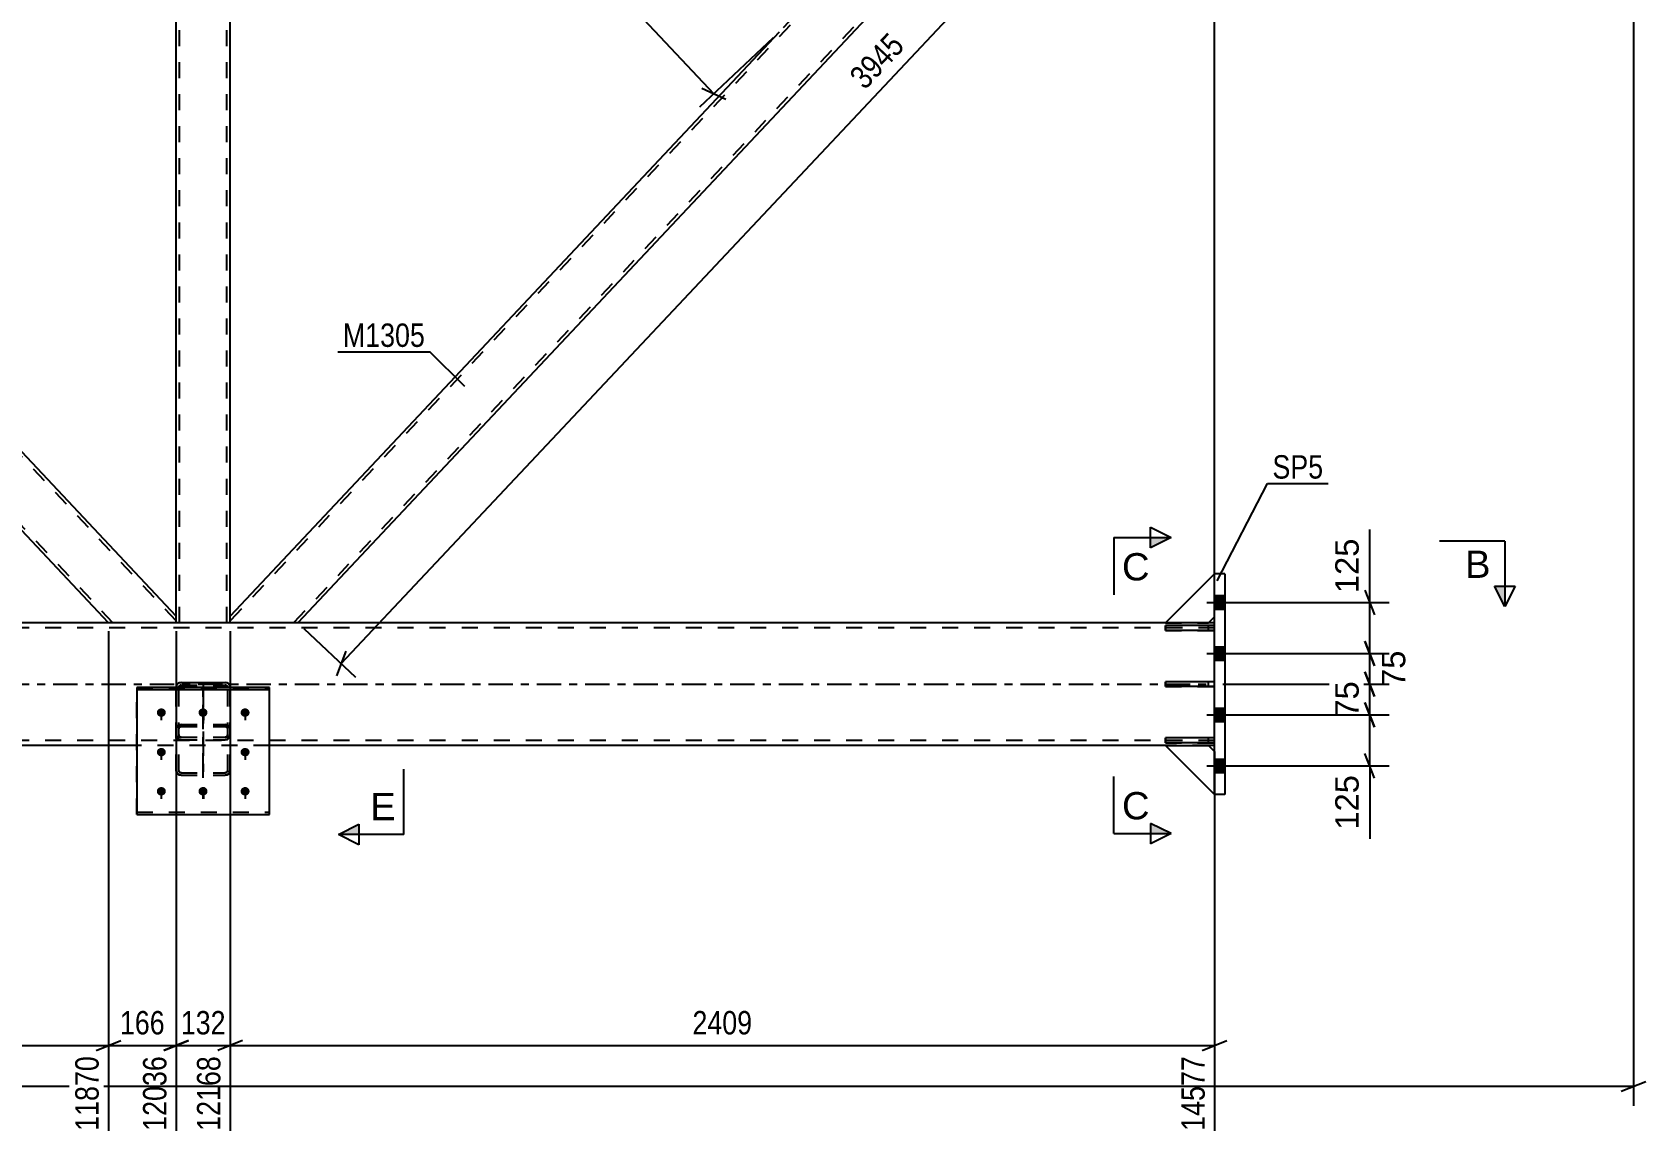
# Model space of a CAD drawing. Header units: millimetres. Extents: x -188 to 1001, y -633 to 208.
# Drawn here: x 582 to 779.4, y -214.7 to -79.7 of the extents above; entities that cross this region are included whole.
import ezdxf

# ---------------------------------------------------------------- set-up
doc = ezdxf.new("R2010")
doc.units = ezdxf.units.MM
doc.linetypes.add('DXK_LINE_DOT2', pattern=[3.9198, 1.9599, -1.9599])
doc.linetypes.add('DXK_LINE_DOT3', pattern=[5.9187, 2.979, -0.9799, 0.9799, -0.9799])
doc.styles.add('Arial', font='ARIAL.TTF', dxfattribs={"height": 0.2})
doc.styles.add('Arial Narrow', font='ARIALN.TTF', dxfattribs={"height": 0.2})

# ---------------------------------------------------------------- blocks, each defined once
blk = doc.blocks.new('Part-761552178-4475 - 4322')
at = {"color": 2, "linetype": 'Continuous'}
for p, q in [((611.03, -159.89), (594.78, -159.89)), ((594.78, -159.89), (594.78, -175.43)), ((611.03, -175.43), (611.03, -159.89)), ((594.78, -160.16), (611.03, -160.16)), ((594.78, -175.43), (611.03, -175.43))]:
    blk.add_line(p, q, dxfattribs=at)
at = {"color": 7, "linetype": 'DXK_LINE_DOT2'}
blk.add_line((594.78, -175.16), (611.03, -175.16), dxfattribs=at)
blk = doc.blocks.new('Part-761552178-4496 - 4322')
at = {"color": 2, "linetype": 'Continuous'}
for p, q in [((720.65, -166.68), (720.65, -166.08)), ((726.65, -166.08), (720.65, -166.08)), ((726.65, -166.68), (720.65, -166.68)), ((726.65, -166.68), (726.65, -166.08))]:
    blk.add_line(p, q, dxfattribs=at)
at = {"color": 7, "linetype": 'DXK_LINE_DOT2'}
for p, q in [((725.9, -166.68), (725.9, -166.08)), ((726.65, -166.08), (726.65, -166.08)), ((726.65, -166.08), (726.65, -166.08)), ((726.65, -166.68), (726.65, -166.68)), ((726.65, -166.68), (726.65, -166.68))]:
    blk.add_line(p, q, dxfattribs=at)
blk = doc.blocks.new('Part-761552178-4368 - 4322')
at = {"color": 7, "linetype": 'DXK_LINE_DOT2'}
for p, q in [((606.2, -7.5), (599.6, -7.5)), ((599.6, -8.33), (599.6, -7.5)), ((600, -152), (600, -7.5)), ((605.8, -152), (605.8, -7.5)), ((606.2, -8.33), (606.2, -7.5)), ((599.6, -152), (599.6, -151.17)), ((606.2, -152), (599.6, -152)), ((606.2, -152), (606.2, -151.17))]:
    blk.add_line(p, q, dxfattribs=at)
at = {"color": 2, "linetype": 'Continuous'}
for p, q in [((599.6, -151.17), (599.6, -8.33)), ((606.2, -151.17), (606.2, -8.33))]:
    blk.add_line(p, q, dxfattribs=at)
blk = doc.blocks.new('Part-761552178-4497 - 4322')
at = {"color": 2, "linetype": 'Continuous'}
for p, q in [((720.65, -159.8), (720.65, -159.2)), ((726.65, -159.2), (720.65, -159.2)), ((726.65, -159.8), (720.65, -159.8)), ((726.65, -159.8), (726.65, -159.2))]:
    blk.add_line(p, q, dxfattribs=at)
at = {"color": 7, "linetype": 'DXK_LINE_DOT2'}
for p, q in [((725.9, -159.8), (725.9, -159.2)), ((726.65, -159.2), (726.65, -159.2)), ((726.65, -159.2), (726.65, -159.2)), ((726.65, -159.8), (726.65, -159.8)), ((726.65, -159.8), (726.65, -159.8))]:
    blk.add_line(p, q, dxfattribs=at)
blk = doc.blocks.new('Part-761552178-4498 - 4322')
at = {"color": 2, "linetype": 'Continuous'}
for p, q in [((720.65, -152.93), (720.65, -152.33)), ((726.65, -152.33), (720.65, -152.33)), ((726.65, -152.93), (720.65, -152.93)), ((726.65, -152.93), (726.65, -152.33))]:
    blk.add_line(p, q, dxfattribs=at)
at = {"color": 7, "linetype": 'DXK_LINE_DOT2'}
for p, q in [((725.9, -152.93), (725.9, -152.33)), ((726.65, -152.33), (726.65, -152.33)), ((726.65, -152.33), (726.65, -152.33)), ((726.65, -152.93), (726.65, -152.93)), ((726.65, -152.93), (726.65, -152.93))]:
    blk.add_line(p, q, dxfattribs=at)
blk = doc.blocks.new('Part-761552178-4499 - 4322')
at = {"color": 7, "linetype": 'DXK_LINE_DOT2'}
for p, q in [((726.65, -166.08), (720.65, -166.08)), ((720.65, -166.08), (720.65, -166.68)), ((720.65, -166.68), (726.65, -166.68)), ((725.9, -166.68), (725.9, -166.08)), ((726.65, -166.68), (726.65, -166.08))]:
    blk.add_line(p, q, dxfattribs=at)
blk = doc.blocks.new('Part-761552178-4372 - 4322')
at = {"color": 7, "linetype": 'DXK_LINE_DOT2'}
for p, q in [((599.61, -159.93), (599.62, -159.89)), ((599.93, -159.81), (599.91, -159.93)), ((600, -159.7), (599.93, -159.81)), ((600.09, -159.63), (600, -159.7)), ((600.21, -159.61), (600.09, -159.63)), ((600.21, -159.61), (605.61, -159.61)), ((605.72, -159.63), (605.61, -159.61)), ((605.82, -159.7), (605.72, -159.63)), ((605.88, -159.81), (605.82, -159.7)), ((605.91, -159.93), (605.88, -159.81)), ((606.2, -159.89), (606.21, -159.93)), ((599.61, -170.06), (599.61, -159.93)), ((599.91, -170.06), (599.91, -159.93)), ((605.91, -170.06), (605.91, -159.93)), ((606.21, -170.06), (606.21, -159.93)), ((599.65, -164.77), (599.61, -164.98)), ((599.65, -165.92), (599.61, -165.67)), ((599.78, -164.58), (599.65, -164.77)), ((599.98, -164.46), (599.78, -164.58)), ((599.91, -164.98), (599.93, -164.88)), ((599.91, -165.67), (599.93, -165.8)), ((599.93, -164.88), (600, -164.78)), ((599.93, -165.8), (600, -165.9)), ((600.21, -164.42), (599.98, -164.46)), ((600, -164.78), (600.09, -164.72)), ((600.09, -164.72), (600.21, -164.7)), ((600.21, -164.42), (605.61, -164.42)), ((600.21, -164.7), (605.61, -164.7)), ((605.84, -164.46), (605.61, -164.42)), ((605.61, -164.7), (605.72, -164.72)), ((605.72, -164.72), (605.82, -164.78)), ((605.82, -164.78), (605.88, -164.88)), ((605.82, -165.9), (605.88, -165.8)), ((606.03, -164.58), (605.84, -164.46)), ((605.88, -164.88), (605.91, -164.98)), ((605.88, -165.8), (605.91, -165.67)), ((606.16, -164.77), (606.03, -164.58)), ((606.21, -164.98), (606.16, -164.77)), ((606.21, -165.67), (606.16, -165.92)), ((600.21, -166.31), (599.98, -166.26)), ((600, -165.9), (600.09, -165.97)), ((600.09, -165.97), (600.21, -165.99)), ((600.21, -165.99), (605.61, -165.99)), ((600.21, -166.31), (605.61, -166.31)), ((605.61, -165.99), (605.72, -165.97)), ((605.84, -166.26), (605.61, -166.31)), ((605.72, -165.97), (605.82, -165.9)), ((599.61, -170.06), (599.65, -170.27)), ((599.65, -170.27), (599.78, -170.46)), ((599.78, -170.46), (599.98, -170.58)), ((599.93, -170.17), (599.91, -170.06)), ((600, -170.26), (599.93, -170.17)), ((599.98, -170.58), (600.21, -170.62)), ((600.09, -170.32), (600, -170.26)), ((600.21, -170.34), (600.09, -170.32)), ((600.21, -170.34), (605.61, -170.34)), ((600.21, -170.62), (605.61, -170.62)), ((605.72, -170.32), (605.61, -170.34)), ((605.61, -170.62), (605.84, -170.58)), ((605.82, -170.26), (605.72, -170.32)), ((605.88, -170.17), (605.82, -170.26)), ((605.84, -170.58), (606.03, -170.46)), ((605.91, -170.06), (605.88, -170.17)), ((606.03, -170.46), (606.16, -170.27)), ((606.16, -170.27), (606.21, -170.06))]:
    blk.add_line(p, q, dxfattribs=at)
at = {"color": 2, "linetype": 'Continuous'}
for p, q in [((599.62, -159.89), (599.65, -159.68)), ((599.98, -159.34), (600.21, -159.29)), ((600.21, -159.29), (605.61, -159.29)), ((605.61, -159.29), (605.84, -159.34)), ((606.16, -159.68), (606.2, -159.89))]:
    blk.add_line(p, q, dxfattribs=at)
at = {"color": 7, "linetype": 'DXK_LINE_DOT3'}
blk.add_line((602.91, -159.38), (602.91, -170.94), dxfattribs=at)
at = {"color": 2, "linetype": 'Continuous'}
for centre, start, end in [((600.23, -159.9), 114.32, 159.2417), ((605.58, -159.9), 20.7583, 65.68)]:
    blk.add_arc(centre, 0.621, start, end, dxfattribs=at)
at = {"color": 7, "linetype": 'DXK_LINE_DOT2'}
for centre, start, end in [((600.23, -165.7), 200.7583, 245.68), ((605.58, -165.7), 294.32, 339.2417)]:
    blk.add_arc(centre, 0.621, start, end, dxfattribs=at)
blk = doc.blocks.new('Part-761552178-4798 - 4322')
at = {"color": 7, "linetype": 'DXK_LINE_DOT2'}
for p, q in [((591.87, -7.5), (456.2, -151.76)), ((599.6, -7.74), (463.94, -152)), ((599.6, -7.5), (591.32, -7.5)), ((599.6, -8.11), (599.6, -7.5)), ((527.9, -74.93), (523.37, -79.75)), ((532.43, -79.75), (527.9, -84.57)), ((464.48, -152), (456.2, -152))]:
    blk.add_line(p, q, dxfattribs=at)
at = {"color": 2, "linetype": 'Continuous'}
for p, q in [((591.32, -7.5), (527.9, -74.93)), ((599.6, -8.33), (532.43, -79.75)), ((599.6, -8.33), (599.6, -8.11)), ((523.37, -79.75), (456.2, -151.17)), ((527.9, -84.57), (464.48, -152)), ((456.2, -152), (456.2, -151.17))]:
    blk.add_line(p, q, dxfattribs=at)
blk = doc.blocks.new('Part-761552178-4438 - 4322')
at = {"color": 2, "linetype": 'Continuous'}
for p, q in [((532.43, -79.75), (527.9, -84.57)), ((599.6, -151.17), (532.43, -79.75)), ((591.32, -152), (527.9, -84.57)), ((599.6, -152), (599.6, -151.17))]:
    blk.add_line(p, q, dxfattribs=at)
at = {"color": 7, "linetype": 'DXK_LINE_DOT2'}
for p, q in [((599.6, -151.76), (532.16, -80.04)), ((528.18, -84.27), (528.2, -84.25)), ((591.87, -152), (528.18, -84.27)), ((599.6, -152), (591.32, -152))]:
    blk.add_line(p, q, dxfattribs=at)
blk = doc.blocks.new('Part-761552178-4447 - 4322')
at = {"color": 7, "linetype": 'DXK_LINE_DOT2'}
for p, q in [((599.65, -159.68), (599.61, -159.93)), ((599.91, -159.93), (599.93, -159.81)), ((599.93, -159.81), (600, -159.7)), ((600.21, -159.29), (599.98, -159.34)), ((600, -159.7), (600.09, -159.63)), ((600.09, -159.63), (600.21, -159.61)), ((600.21, -159.29), (605.61, -159.29)), ((600.21, -159.61), (605.61, -159.61)), ((605.84, -159.34), (605.61, -159.29)), ((605.61, -159.61), (605.72, -159.63)), ((605.72, -159.63), (605.82, -159.7)), ((605.82, -159.7), (605.88, -159.81)), ((605.88, -159.81), (605.91, -159.93)), ((606.21, -159.93), (606.16, -159.68)), ((599.61, -170.06), (599.61, -159.93)), ((599.91, -170.06), (599.91, -159.93)), ((605.91, -170.06), (605.91, -159.93)), ((606.21, -170.06), (606.21, -159.93)), ((599.61, -164.98), (599.65, -164.77)), ((599.61, -165.67), (599.65, -165.92)), ((599.65, -164.77), (599.78, -164.58)), ((599.78, -164.58), (599.98, -164.46)), ((599.93, -164.88), (599.91, -164.98)), ((599.93, -165.8), (599.91, -165.67)), ((600, -164.78), (599.93, -164.88)), ((600, -165.9), (599.93, -165.8)), ((599.98, -164.46), (600.21, -164.42)), ((600.09, -164.72), (600, -164.78)), ((600.21, -164.7), (600.09, -164.72)), ((600.21, -164.42), (605.61, -164.42)), ((600.21, -164.7), (605.61, -164.7)), ((605.61, -164.42), (605.84, -164.46)), ((605.72, -164.72), (605.61, -164.7)), ((605.82, -164.78), (605.72, -164.72)), ((605.88, -164.88), (605.82, -164.78)), ((605.88, -165.8), (605.82, -165.9)), ((605.84, -164.46), (606.03, -164.58)), ((605.91, -164.98), (605.88, -164.88)), ((605.91, -165.67), (605.88, -165.8)), ((606.03, -164.58), (606.16, -164.77)), ((606.16, -164.77), (606.21, -164.98)), ((606.16, -165.92), (606.21, -165.67)), ((599.98, -166.26), (600.09, -166.29)), ((600.09, -165.97), (600, -165.9)), ((600.21, -165.99), (600.09, -165.97)), ((600.09, -166.29), (600.21, -166.31)), ((600.21, -165.99), (605.61, -165.99)), ((600.21, -166.31), (605.61, -166.31)), ((605.72, -165.97), (605.61, -165.99)), ((605.61, -166.31), (605.82, -166.27)), ((605.82, -165.9), (605.72, -165.97)), ((605.82, -166.27), (605.84, -166.26)), ((599.65, -170.27), (599.61, -170.06)), ((599.78, -170.46), (599.65, -170.27)), ((599.98, -170.58), (599.78, -170.46)), ((599.91, -170.06), (599.93, -170.17)), ((599.93, -170.17), (600, -170.26)), ((600.21, -170.62), (599.98, -170.58)), ((600, -170.26), (600.09, -170.32)), ((600.09, -170.32), (600.21, -170.34)), ((600.21, -170.34), (605.61, -170.34)), ((600.21, -170.62), (605.61, -170.62)), ((605.61, -170.34), (605.72, -170.32)), ((605.84, -170.58), (605.61, -170.62)), ((605.72, -170.32), (605.82, -170.26)), ((605.82, -170.26), (605.88, -170.17)), ((606.03, -170.46), (605.84, -170.58)), ((605.88, -170.17), (605.91, -170.06)), ((606.16, -170.27), (606.03, -170.46)), ((606.21, -170.06), (606.16, -170.27))]:
    blk.add_line(p, q, dxfattribs=at)
at = {"color": 7, "linetype": 'DXK_LINE_DOT3'}
blk.add_line((602.91, -170.94), (602.91, -159.38), dxfattribs=at)
at = {"color": 7, "linetype": 'DXK_LINE_DOT2'}
for centre, start, end in [((600.23, -159.9), 114.32, 159.2417), ((605.58, -159.9), 20.7583, 65.68), ((600.23, -165.7), 200.7583, 245.68), ((605.58, -165.7), 294.32, 339.2417)]:
    blk.add_arc(centre, 0.621, start, end, dxfattribs=at)
blk = doc.blocks.new('Part-761552178-4459 - 4322')
at = {"color": 2, "linetype": 'Continuous'}
for p, q in [((726.65, -173), (726.65, -146)), ((727.9, -146), (726.65, -146)), ((727.9, -146), (727.9, -173)), ((727.9, -173), (726.65, -173))]:
    blk.add_line(p, q, dxfattribs=at)
blk = doc.blocks.new('Part-761552178-4488 - 4322')
at = {"color": 7, "linetype": 'DXK_LINE_DOT2'}
for p, q in [((594.78, -175.43), (594.78, -159.89)), ((594.78, -159.89), (611.03, -159.89)), ((611.03, -175.43), (611.03, -159.89)), ((594.78, -160.16), (611.03, -160.16)), ((594.78, -175.16), (611.03, -175.16)), ((594.78, -175.43), (611.03, -175.43))]:
    blk.add_line(p, q, dxfattribs=at)
blk = doc.blocks.new('Part-761552178-4500 - 4322')
at = {"color": 7, "linetype": 'DXK_LINE_DOT2'}
for p, q in [((726.65, -159.2), (720.65, -159.2)), ((720.65, -159.2), (720.65, -159.8)), ((720.65, -159.8), (726.65, -159.8)), ((725.9, -159.8), (725.9, -159.2)), ((726.65, -159.8), (726.65, -159.2))]:
    blk.add_line(p, q, dxfattribs=at)
blk = doc.blocks.new('Part-761552178-4501 - 4322')
at = {"color": 7, "linetype": 'DXK_LINE_DOT2'}
for p, q in [((726.65, -152.33), (720.65, -152.33)), ((720.65, -152.33), (720.65, -152.93)), ((720.65, -152.93), (726.65, -152.93)), ((725.9, -152.93), (725.9, -152.33)), ((726.65, -152.93), (726.65, -152.33))]:
    blk.add_line(p, q, dxfattribs=at)
blk = doc.blocks.new('Part-761552178-4504 - 4322')
at = {"color": 7, "linetype": 'DXK_LINE_DOT2'}
for p, q in [((720.65, -167), (725.9, -167)), ((726.65, -173), (720.65, -167)), ((725.9, -167), (726.65, -167.75)), ((726.65, -167.75), (726.65, -173))]:
    blk.add_line(p, q, dxfattribs=at)
blk = doc.blocks.new('Part-761552178-4507 - 4322')
at = {"color": 2, "linetype": 'Continuous'}
for p, q in [((720.65, -167), (725.9, -167)), ((726.65, -173), (720.65, -167)), ((725.9, -167), (726.65, -167.75))]:
    blk.add_line(p, q, dxfattribs=at)
at = {"color": 7, "linetype": 'DXK_LINE_DOT2'}
for p, q in [((726.65, -167.75), (726.65, -167.75)), ((726.65, -167.75), (726.65, -173)), ((726.65, -173), (726.65, -173))]:
    blk.add_line(p, q, dxfattribs=at)
blk = doc.blocks.new('Part-761552178-4510 - 4322')
at = {"color": 7, "linetype": 'DXK_LINE_DOT2'}
for p, q in [((726.65, -146), (720.65, -152)), ((726.65, -151.25), (726.65, -146)), ((720.65, -152), (725.9, -152)), ((725.9, -152), (726.65, -151.25))]:
    blk.add_line(p, q, dxfattribs=at)
blk = doc.blocks.new('Part-761552178-4513 - 4322')
at = {"color": 2, "linetype": 'Continuous'}
for p, q in [((726.65, -146), (720.65, -152)), ((725.9, -152), (720.65, -152)), ((726.65, -151.25), (725.9, -152))]:
    blk.add_line(p, q, dxfattribs=at)
at = {"color": 7, "linetype": 'DXK_LINE_DOT2'}
for p, q in [((726.65, -151.25), (726.65, -146)), ((726.65, -146), (726.65, -146)), ((726.65, -146), (726.65, -146)), ((726.65, -151.25), (726.65, -151.25)), ((726.65, -151.25), (726.65, -151.25))]:
    blk.add_line(p, q, dxfattribs=at)
blk = doc.blocks.new('Bolt-761552178-4669 - 4322')
at = {"linetype": 'Continuous'}
for points in [[(597.78, -162.46), (597.9, -162.47), (598.01, -162.51), (598.11, -162.56), (598.19, -162.63), (598.26, -162.72), (598.31, -162.82), (598.33, -162.92), (598.33, -163.03), (598.31, -163.14), (598.26, -163.24), (598.19, -163.32), (598.11, -163.4), (598.01, -163.45), (597.9, -163.48), (597.78, -163.49), (597.67, -163.48), (597.56, -163.45), (597.46, -163.4), (597.37, -163.32), (597.31, -163.24), (597.26, -163.14), (597.24, -163.03), (597.24, -162.92), (597.26, -162.82), (597.31, -162.72), (597.37, -162.63), (597.46, -162.56), (597.56, -162.51), (597.67, -162.47)], [(602.88, -162.46), (603, -162.47), (603.11, -162.51), (603.21, -162.56), (603.29, -162.63), (603.36, -162.72), (603.41, -162.82), (603.43, -162.92), (603.43, -163.03), (603.41, -163.14), (603.36, -163.24), (603.29, -163.32), (603.21, -163.4), (603.11, -163.45), (603, -163.48), (602.88, -163.49), (602.77, -163.48), (602.66, -163.45), (602.56, -163.4), (602.47, -163.32), (602.41, -163.24), (602.36, -163.14), (602.34, -163.03), (602.34, -162.92), (602.36, -162.82), (602.41, -162.72), (602.47, -162.63), (602.56, -162.56), (602.66, -162.51), (602.77, -162.47)], [(608.03, -162.46), (608.15, -162.47), (608.26, -162.51), (608.36, -162.56), (608.44, -162.63), (608.51, -162.72), (608.56, -162.82), (608.58, -162.92), (608.58, -163.03), (608.56, -163.14), (608.51, -163.24), (608.44, -163.32), (608.36, -163.4), (608.26, -163.45), (608.15, -163.48), (608.03, -163.49), (607.92, -163.48), (607.81, -163.45), (607.71, -163.4), (607.62, -163.32), (607.56, -163.24), (607.51, -163.14), (607.49, -163.03), (607.49, -162.92), (607.51, -162.82), (607.56, -162.72), (607.62, -162.63), (607.71, -162.56), (607.81, -162.51), (607.92, -162.47)], [(597.78, -167.3), (597.9, -167.31), (598.01, -167.35), (598.11, -167.4), (598.19, -167.47), (598.26, -167.56), (598.31, -167.66), (598.33, -167.76), (598.33, -167.87), (598.31, -167.98), (598.26, -168.08), (598.19, -168.16), (598.11, -168.24), (598.01, -168.29), (597.9, -168.32), (597.78, -168.33), (597.67, -168.32), (597.56, -168.29), (597.46, -168.24), (597.37, -168.16), (597.31, -168.08), (597.26, -167.98), (597.24, -167.87), (597.24, -167.76), (597.26, -167.66), (597.31, -167.56), (597.37, -167.47), (597.46, -167.4), (597.56, -167.35), (597.67, -167.31)], [(608.03, -167.3), (608.15, -167.31), (608.26, -167.35), (608.36, -167.4), (608.44, -167.47), (608.51, -167.56), (608.56, -167.66), (608.58, -167.76), (608.58, -167.87), (608.56, -167.98), (608.51, -168.08), (608.44, -168.16), (608.36, -168.24), (608.26, -168.29), (608.15, -168.32), (608.03, -168.33), (607.92, -168.32), (607.81, -168.29), (607.71, -168.24), (607.62, -168.16), (607.56, -168.08), (607.51, -167.98), (607.49, -167.87), (607.49, -167.76), (607.51, -167.66), (607.56, -167.56), (607.62, -167.47), (607.71, -167.4), (607.81, -167.35), (607.92, -167.31)], [(597.78, -172.09), (597.9, -172.1), (598.01, -172.14), (598.11, -172.19), (598.19, -172.26), (598.26, -172.35), (598.31, -172.45), (598.33, -172.56), (598.33, -172.66), (598.31, -172.77), (598.26, -172.87), (598.19, -172.96), (598.11, -173.03), (598.01, -173.08), (597.9, -173.12), (597.78, -173.13), (597.67, -173.12), (597.56, -173.08), (597.46, -173.03), (597.37, -172.96), (597.31, -172.87), (597.26, -172.77), (597.24, -172.66), (597.24, -172.56), (597.26, -172.45), (597.31, -172.35), (597.37, -172.26), (597.46, -172.19), (597.56, -172.14), (597.67, -172.1)], [(602.88, -172.09), (603, -172.1), (603.11, -172.14), (603.21, -172.19), (603.29, -172.26), (603.36, -172.35), (603.41, -172.45), (603.43, -172.56), (603.43, -172.66), (603.41, -172.77), (603.36, -172.87), (603.29, -172.96), (603.21, -173.03), (603.11, -173.08), (603, -173.12), (602.88, -173.13), (602.77, -173.12), (602.66, -173.08), (602.56, -173.03), (602.47, -172.96), (602.41, -172.87), (602.36, -172.77), (602.34, -172.66), (602.34, -172.56), (602.36, -172.45), (602.41, -172.35), (602.47, -172.26), (602.56, -172.19), (602.66, -172.14), (602.77, -172.1)], [(608.03, -172.09), (608.15, -172.1), (608.26, -172.14), (608.36, -172.19), (608.44, -172.26), (608.51, -172.35), (608.56, -172.45), (608.58, -172.56), (608.58, -172.66), (608.56, -172.77), (608.51, -172.87), (608.44, -172.96), (608.36, -173.03), (608.26, -173.08), (608.15, -173.12), (608.03, -173.13), (607.92, -173.12), (607.81, -173.08), (607.71, -173.03), (607.62, -172.96), (607.56, -172.87), (607.51, -172.77), (607.49, -172.66), (607.49, -172.56), (607.51, -172.45), (607.56, -172.35), (607.62, -172.26), (607.71, -172.19), (607.81, -172.14), (607.92, -172.1)]]:
    blk.add_hatch(color=1, dxfattribs=at).paths.add_polyline_path(points)
at = {"color": 1, "linetype": 'Continuous'}
for p, q in [((597.78, -162.48), (597.78, -163.9)), ((602.88, -162.48), (602.88, -163.9)), ((608.03, -162.48), (608.03, -163.9)), ((597.78, -167.32), (597.78, -168.74)), ((608.03, -167.32), (608.03, -168.74)), ((597.78, -172.11), (597.78, -173.53)), ((602.88, -172.11), (602.88, -173.53)), ((608.03, -172.11), (608.03, -173.53))]:
    blk.add_line(p, q, dxfattribs=at)
blk = doc.blocks.new('Part-761552178-4527 - 4322')
at = {"color": 7, "linetype": 'DXK_LINE_DOT2'}
for p, q in [((726.65, -152), (68.4, -152)), ((725.9, -152), (720.65, -152)), ((726.65, -167), (726.65, -152)), ((726.65, -152.6), (34.1, -152.6)), ((726.65, -166.4), (34.1, -166.4)), ((611.03, -167), (594.78, -167)), ((725.9, -167), (720.65, -167))]:
    blk.add_line(p, q, dxfattribs=at)
at = {"color": 2, "linetype": 'Continuous'}
for p, q in [((720.65, -152), (181.15, -152)), ((726.65, -152), (725.9, -152)), ((594.78, -167), (311.03, -167)), ((720.65, -167), (611.03, -167)), ((726.65, -167), (725.9, -167))]:
    blk.add_line(p, q, dxfattribs=at)
at = {"color": 7, "linetype": 'DXK_LINE_DOT3'}
blk.add_line((34.1, -159.5), (726.65, -159.5), dxfattribs=at)
blk = doc.blocks.new('Bolt-761552178-4673 - 4322')
at = {"linetype": 'Continuous'}
for points in [[(726.65, -148.67), (726.65, -150.32), (727.9, -150.32), (727.9, -148.67)], [(726.65, -148.67), (726.65, -150.32), (727.9, -150.32), (727.9, -148.67)], [(726.65, -148.67), (726.65, -150.32), (727.9, -150.32), (727.9, -148.67)], [(726.65, -154.92), (726.65, -156.57), (727.9, -156.57), (727.9, -154.92)], [(726.65, -154.92), (726.65, -156.57), (727.9, -156.57), (727.9, -154.92)], [(726.65, -162.42), (726.65, -164.07), (727.9, -164.07), (727.9, -162.42)], [(726.65, -162.42), (726.65, -164.07), (727.9, -164.07), (727.9, -162.42)], [(726.65, -168.67), (726.65, -170.32), (727.9, -170.32), (727.9, -168.67)], [(726.65, -168.67), (726.65, -170.32), (727.9, -170.32), (727.9, -168.67)], [(726.65, -168.67), (726.65, -170.32), (727.9, -170.32), (727.9, -168.67)]]:
    blk.add_hatch(color=1, dxfattribs=at).paths.add_polyline_path(points)
at = {"color": 1, "linetype": 'Continuous'}
for p, q in [((725.7, -149.5), (731.65, -149.5)), ((725.7, -149.5), (731.65, -149.5)), ((725.7, -149.5), (731.65, -149.5)), ((726.65, -148.67), (727.9, -148.67)), ((726.65, -148.67), (727.9, -148.67)), ((726.65, -148.67), (727.9, -148.67)), ((726.65, -150.32), (727.9, -150.32)), ((726.65, -150.32), (727.9, -150.32)), ((726.65, -150.32), (727.9, -150.32)), ((725.7, -155.75), (731.65, -155.75)), ((725.7, -155.75), (731.65, -155.75)), ((726.65, -154.92), (727.9, -154.92)), ((726.65, -154.92), (727.9, -154.92)), ((726.65, -156.57), (727.9, -156.57)), ((726.65, -156.57), (727.9, -156.57)), ((725.7, -163.25), (731.65, -163.25)), ((725.7, -163.25), (731.65, -163.25)), ((726.65, -162.42), (727.9, -162.42)), ((726.65, -162.42), (727.9, -162.42)), ((726.65, -164.07), (727.9, -164.07)), ((726.65, -164.07), (727.9, -164.07)), ((725.7, -169.5), (731.65, -169.5)), ((725.7, -169.5), (731.65, -169.5)), ((725.7, -169.5), (731.65, -169.5)), ((726.65, -168.67), (727.9, -168.67)), ((726.65, -168.67), (727.9, -168.67)), ((726.65, -168.67), (727.9, -168.67)), ((726.65, -170.32), (727.9, -170.32)), ((726.65, -170.32), (727.9, -170.32)), ((726.65, -170.32), (727.9, -170.32))]:
    blk.add_line(p, q, dxfattribs=at)
blk = doc.blocks.new('Bolt-761552178-4664 - 4322')
at = {"color": 1, "linetype": 'DXK_LINE_DOT2'}
for p, q in [((597.78, -162.48), (597.78, -163.9)), ((602.93, -162.48), (602.93, -163.9)), ((608.03, -162.48), (608.03, -163.9)), ((597.78, -167.32), (597.78, -168.74)), ((608.03, -167.32), (608.03, -168.74)), ((597.78, -172.11), (597.78, -173.53)), ((602.93, -172.11), (602.93, -173.53)), ((608.03, -172.11), (608.03, -173.53))]:
    blk.add_line(p, q, dxfattribs=at)
blk = doc.blocks.new('Part-761552178-4788 - 4322')
at = {"color": 7, "linetype": 'DXK_LINE_DOT2'}
for p, q in [((741.87, -7.5), (606.2, -151.76)), ((749.6, -7.74), (613.94, -152)), ((749.6, -7.5), (741.32, -7.5)), ((677.9, -74.93), (673.37, -79.75)), ((614.48, -152), (606.2, -152))]:
    blk.add_line(p, q, dxfattribs=at)
at = {"color": 2, "linetype": 'Continuous'}
for p, q in [((741.32, -7.5), (677.9, -74.93)), ((749.6, -8.33), (749.6, -7.5)), ((749.6, -8.33), (614.48, -152)), ((673.37, -79.75), (606.2, -151.17)), ((606.2, -152), (606.2, -151.17))]:
    blk.add_line(p, q, dxfattribs=at)
blk = doc.blocks.new('StraightDimension-761552178-4981 - 4322')
at = {"color": 7, "linetype": 'Continuous'}
for p, q in [((728.77, -155.75), (748.48, -155.75)), ((745.03, -154.25), (746.23, -157.25)), ((745.63, -159.5), (745.63, -155.75)), ((727.65, -159.5), (748.48, -159.5)), ((746.23, -161), (745.03, -158))]:
    blk.add_line(p, q, dxfattribs=at)
at = {"color": 0}
blk.add_wipeout([(750.58, -154.8), (746.38, -154.8), (746.38, -160.45), (750.58, -160.45)], dxfattribs=at)
at = {"color": 3, "style": 'Arial'}
blk.add_text('75', height=2.865, rotation=90.0002, dxfattribs=at).set_placement((749.98, -159.85))
blk = doc.blocks.new('StraightDimension-761552178-10318 - 4322')
at = {"color": 7, "linetype": 'Continuous'}
for p, q in [((599.61, -153), (599.61, -214.14)), ((606.21, -153), (606.21, -214.14)), ((598.11, -204.3), (601.11, -203.1)), ((607.71, -203.1), (604.71, -204.3)), ((599.61, -203.7), (606.21, -203.7))]:
    blk.add_line(p, q, dxfattribs=at)
at = {"color": 0}
blk.add_wipeout([(606.25, -202.95), (606.25, -198.75), (599.57, -198.75), (599.57, -202.95)], dxfattribs=at)
at = {"color": 0, "linetype": 'Continuous'}
blk.add_wipeout([(605.61, -204.4), (601.41, -204.4), (601.41, -214.74), (605.61, -214.74)], dxfattribs=at)
at = {"color": 3, "style": 'Arial Narrow'}
blk.add_text('132', height=2.863, dxfattribs=at).set_placement((600.17, -202.35))
at = {"color": 3, "linetype": 'Continuous', "style": 'Arial Narrow'}
blk.add_text('12168', height=2.863, rotation=90.0002, dxfattribs=at).set_placement((605.01, -214.14))
blk = doc.blocks.new('StraightDimension-761552178-10317 - 4322')
at = {"color": 7, "linetype": 'Continuous'}
for p, q in [((606.21, -153), (606.21, -214.14)), ((726.65, -168), (726.65, -214.14)), ((607.71, -203.1), (604.71, -204.3)), ((725.15, -204.3), (728.15, -203.1)), ((606.21, -203.7), (726.65, -203.7))]:
    blk.add_line(p, q, dxfattribs=at)
at = {"color": 0}
blk.add_wipeout([(670.69, -202.95), (670.69, -198.75), (662.17, -198.75), (662.17, -202.95)], dxfattribs=at)
at = {"color": 0, "linetype": 'Continuous'}
blk.add_wipeout([(726.05, -204.4), (721.85, -204.4), (721.85, -214.74), (726.05, -214.74)], dxfattribs=at)
at = {"color": 3, "style": 'Arial Narrow'}
blk.add_text('2409', height=2.863, dxfattribs=at).set_placement((662.77, -202.35))
at = {"color": 3, "linetype": 'Continuous', "style": 'Arial Narrow'}
blk.add_text('14577', height=2.863, rotation=90.0002, dxfattribs=at).set_placement((725.45, -214.14))
blk = doc.blocks.new('StraightDimension-761552178-10319 - 4322')
at = {"color": 7, "linetype": 'Continuous'}
for p, q in [((591.32, -153), (591.32, -214.14)), ((599.61, -153), (599.61, -214.14)), ((589.82, -204.3), (592.82, -203.1)), ((601.11, -203.1), (598.11, -204.3)), ((591.32, -203.7), (599.61, -203.7))]:
    blk.add_line(p, q, dxfattribs=at)
at = {"color": 0}
blk.add_wipeout([(598.8, -202.95), (598.8, -198.75), (592.12, -198.75), (592.12, -202.95)], dxfattribs=at)
at = {"color": 0, "linetype": 'Continuous'}
blk.add_wipeout([(599.01, -204.4), (594.81, -204.4), (594.81, -214.74), (599.01, -214.74)], dxfattribs=at)
at = {"color": 3, "style": 'Arial Narrow'}
blk.add_text('166', height=2.863, dxfattribs=at).set_placement((592.72, -202.35))
at = {"color": 3, "linetype": 'Continuous', "style": 'Arial Narrow'}
blk.add_text('12036', height=2.863, rotation=90.0002, dxfattribs=at).set_placement((598.41, -214.14))
blk = doc.blocks.new('StraightDimension-761552178-4970 - 4322')
at = {"color": 7, "linetype": 'Continuous'}
for p, q in [((777.9, -8.5), (777.9, -211.1)), ((-1.25, -208.7), (777.9, -208.7)), ((776.4, -209.3), (779.4, -208.1))]:
    blk.add_line(p, q, dxfattribs=at)
blk = doc.blocks.new('StraightDimension-761552178-4992 - 4322')
at = {"color": 7, "linetype": 'Continuous'}
for p, q in [((745.03, -148), (746.23, -151)), ((729.79, -149.5), (748.03, -149.5)), ((745.63, -155.75), (745.63, -149.5)), ((728.77, -155.75), (748.03, -155.75)), ((746.23, -157.25), (745.03, -154.25))]:
    blk.add_line(p, q, dxfattribs=at)
at = {"color": 0}
blk.add_wipeout([(744.88, -141.1), (740.68, -141.1), (740.68, -148.97), (744.88, -148.97)], dxfattribs=at)
at = {"color": 7, "linetype": 'Continuous'}
blk.add_line((745.63, -149.5), (745.63, -140.58), dxfattribs=at)
blk.add_line((745.63, -149.5), (745.63, -140.58), dxfattribs=at)
at = {"color": 3, "style": 'Arial'}
blk.add_text('125', height=2.865, rotation=90.0002, dxfattribs=at).set_placement((744.28, -148.37))
blk = doc.blocks.new('StraightDimension-761552178-5005 - 4322')
at = {"color": 7, "linetype": 'Continuous'}
for p, q in [((727.65, -159.5), (748.03, -159.5)), ((745.03, -158), (746.23, -161)), ((745.63, -163.25), (745.63, -159.5)), ((746.23, -164.75), (745.03, -161.75)), ((729.06, -163.25), (748.03, -163.25))]:
    blk.add_line(p, q, dxfattribs=at)
at = {"color": 0}
blk.add_wipeout([(744.88, -158.55), (740.68, -158.55), (740.68, -164.2), (744.88, -164.2)], dxfattribs=at)
at = {"color": 3, "style": 'Arial'}
blk.add_text('75', height=2.865, rotation=90.0002, dxfattribs=at).set_placement((744.28, -163.6))
blk = doc.blocks.new('StraightDimension-761552178-5016 - 4322')
at = {"color": 7, "linetype": 'Continuous'}
for p, q in [((745.03, -161.75), (746.23, -164.75)), ((729.06, -163.25), (748.03, -163.25)), ((745.63, -169.5), (745.63, -163.25)), ((729.84, -169.5), (748.03, -169.5)), ((746.23, -171), (745.03, -168))]:
    blk.add_line(p, q, dxfattribs=at)
at = {"color": 0}
blk.add_wipeout([(744.88, -170.02), (740.68, -170.02), (740.68, -177.9), (744.88, -177.9)], dxfattribs=at)
at = {"color": 7, "linetype": 'Continuous'}
blk.add_line((745.63, -169.5), (745.63, -178.42), dxfattribs=at)
blk.add_line((745.63, -169.5), (745.63, -178.42), dxfattribs=at)
at = {"color": 3, "style": 'Arial'}
blk.add_text('125', height=2.865, rotation=90.0002, dxfattribs=at).set_placement((744.28, -177.3))
blk = doc.blocks.new('StraightDimension-761552178-5085 - 4322')
at = {"color": 7, "linetype": 'Continuous'}
for p, q in [((776.65, -8.5), (776.65, -77.47)), ((726.65, -151), (726.65, -72.22)), ((728.15, -74.47), (725.15, -75.67)), ((775.15, -75.67), (778.15, -74.47)), ((726.65, -75.07), (776.65, -75.07))]:
    blk.add_line(p, q, dxfattribs=at)
at = {"color": 0}
blk.add_wipeout([(755.91, -74.32), (755.91, -70.12), (747.39, -70.12), (747.39, -74.32)], dxfattribs=at)
at = {"color": 3, "style": 'Arial Narrow'}
blk.add_text('1000', height=2.863, dxfattribs=at).set_placement((747.99, -73.72))
blk = doc.blocks.new('StraightDimension-761552178-5742 - 4322')
at = {"color": 7, "linetype": 'Continuous'}
for p, q in [((605.47, -9.01), (596.45, -17.49)), ((599.67, -16.53), (596.74, -15.17)), ((598.2, -15.85), (665.37, -87.27)), ((672.64, -80.44), (663.62, -88.92)), ((663.91, -86.59), (666.84, -87.95))]:
    blk.add_line(p, q, dxfattribs=at)
at = {"color": 0}
blk.add_wipeout([(635.25, -54.15), (638.31, -51.27), (632.48, -45.07), (629.42, -47.95)], dxfattribs=at)
at = {"color": 3, "style": 'Arial Narrow'}
blk.add_text('1961', height=2.863, rotation=-46.7591, dxfattribs=at).set_placement((630.27, -47.97))
blk = doc.blocks.new('StraightDimension-761552178-5806 - 4322')
at = {"color": 7, "linetype": 'Continuous'}
for p, q in [((750.33, -9.01), (756.65, -14.96)), ((754.31, -14.82), (755.5, -11.81)), ((619.79, -156.99), (754.91, -13.31)), ((615.21, -152.69), (621.54, -158.63)), ((620.38, -155.48), (619.2, -158.49))]:
    blk.add_line(p, q, dxfattribs=at)
at = {"color": 0}
blk.add_wipeout([(689.72, -81.54), (686.66, -78.66), (680.82, -84.86), (683.88, -87.74)], dxfattribs=at)
at = {"color": 3, "style": 'Arial Narrow'}
blk.add_text('3945', height=2.863, rotation=46.7591, dxfattribs=at).set_placement((683.86, -86.89))
blk = doc.blocks.new('StraightDimension-761552178-10320 - 4322')
at = {"color": 7, "linetype": 'Continuous'}
for p, q in [((456.2, -153), (456.2, -212.32)), ((591.32, -153), (591.32, -214.14)), ((457.7, -203.1), (454.7, -204.3)), ((589.82, -204.3), (592.82, -203.1)), ((456.2, -203.7), (591.32, -203.7))]:
    blk.add_line(p, q, dxfattribs=at)
at = {"color": 0}
blk.add_wipeout([(528.02, -202.95), (528.02, -198.75), (519.5, -198.75), (519.5, -202.95)], dxfattribs=at)
at = {"color": 0, "linetype": 'Continuous'}
blk.add_wipeout([(590.72, -204.4), (586.52, -204.4), (586.52, -214.74), (590.72, -214.74)], dxfattribs=at)
at = {"color": 3, "style": 'Arial Narrow'}
blk.add_text('2702', height=2.863, dxfattribs=at).set_placement((520.1, -202.35))
at = {"color": 3, "linetype": 'Continuous', "style": 'Arial Narrow'}
blk.add_text('11870', height=2.863, rotation=90.0002, dxfattribs=at).set_placement((590.12, -214.14))
blk = doc.blocks.new('Mark-761552178-4784 - 4322')
at = {"color": 0}
blk.add_wipeout([(630.05, -118.24), (630.05, -115.24), (620, -115.24), (620, -118.24)], dxfattribs=at)
blk.add_wipeout([(630.05, -118.24), (630.05, -115.24), (620, -115.24), (620, -118.24)], dxfattribs=at)
at = {"color": 30, "linetype": 'Continuous'}
for p in [(619.4, -118.84), (634.9, -123.09)]:
    blk.add_line(p, (630.65, -118.84), dxfattribs=at)
at = {"color": 3, "style": 'Arial Narrow'}
blk.add_text('M1305', height=2.863, dxfattribs=at).set_placement((620, -118.24))
blk = doc.blocks.new('Mark-761552178-4455 - 4322')
at = {"color": 0}
blk.add_wipeout([(739.94, -134.35), (739.94, -131.35), (733.73, -131.35), (733.73, -134.35)], dxfattribs=at)
blk.add_wipeout([(739.94, -134.35), (739.94, -131.35), (733.73, -131.35), (733.73, -134.35)], dxfattribs=at)
at = {"color": 30, "linetype": 'Continuous'}
for p, q in [((726.96, -146.88), (733.13, -134.95)), ((733.13, -134.95), (740.54, -134.95))]:
    blk.add_line(p, q, dxfattribs=at)
at = {"color": 3, "style": 'Arial Narrow'}
blk.add_text('SP5', height=2.863, dxfattribs=at).set_placement((733.73, -134.35))
blk = doc.blocks.new('SectionMark-761552178-6184 - 4322')
at = {"linetype": 'Continuous'}
for points in [[(621.97, 14.72), (621.97, 13.47), (619.47, 14.72)], [(621.97, -176.64), (621.97, -177.89), (619.47, -177.89)]]:
    blk.add_hatch(color=6, dxfattribs=at).paths.add_polyline_path(points)
at = {"color": 6, "linetype": 'Continuous'}
for p, q in [((619.47, 14.72), (621.97, 15.97)), ((621.97, 13.47), (621.97, 15.97)), ((627.47, 14.72), (619.47, 14.72)), ((619.47, 14.72), (621.97, 13.47)), ((627.47, 14.72), (627.47, 6.72)), ((627.47, -177.89), (627.47, -169.89)), ((619.47, -177.89), (621.97, -176.64)), ((621.97, -176.64), (621.97, -179.14)), ((627.47, -177.89), (619.47, -177.89)), ((621.97, -179.14), (619.47, -177.89))]:
    blk.add_line(p, q, dxfattribs=at)
at = {"color": 0, "linetype": 'Continuous'}
for points in [[(626.47, 9.47), (626.47, 12.97), (623.36, 12.97), (623.36, 9.47)], [(626.47, -176.14), (626.47, -172.64), (623.36, -172.64), (623.36, -176.14)]]:
    blk.add_wipeout(points, dxfattribs=at)
at = {"color": 3, "linetype": 'Continuous', "style": 'Arial'}
for p in [(623.36, 9.47), (623.36, -176.14)]:
    blk.add_text('E', height=3.34, dxfattribs=at).set_placement(p)
blk = doc.blocks.new('SectionMark-761552178-6192 - 4322')
at = {"linetype": 'Continuous'}
blk.add_hatch(color=6, dxfattribs=at).paths.add_polyline_path([(760.91, -147.5), (762.16, -147.5), (762.16, -150)])
at = {"color": 6, "linetype": 'Continuous'}
for p, q in [((762.16, -142), (754.16, -142)), ((762.16, -142), (762.16, -150)), ((760.91, -147.5), (763.41, -147.5)), ((762.16, -150), (760.91, -147.5)), ((763.41, -147.5), (762.16, -150))]:
    blk.add_line(p, q, dxfattribs=at)
at = {"color": 0, "linetype": 'Continuous'}
blk.add_wipeout([(760.41, -146.5), (760.41, -143), (757.3, -143), (757.3, -146.5)], dxfattribs=at)
at = {"color": 3, "linetype": 'Continuous', "style": 'Arial'}
blk.add_text('B', height=3.34, dxfattribs=at).set_placement((757.3, -146.5))
blk = doc.blocks.new('SectionMark-761552178-6198 - 4322')
at = {"color": 6, "linetype": 'Continuous'}
for p, q in [((714.32, -141.56), (714.32, -148.56)), ((714.32, -141.56), (721.32, -141.56)), ((718.82, -140.31), (721.32, -141.56)), ((714.32, -177.79), (714.32, -170.79)), ((714.32, -177.79), (721.32, -177.79)), ((721.32, -177.79), (718.82, -179.04))]:
    blk.add_line(p, q, dxfattribs=at)
at = {"color": 0, "linetype": 'Continuous'}
for points in [[(718.69, -146.81), (718.69, -143.31), (715.32, -143.31), (715.32, -146.81)], [(718.69, -176.04), (718.69, -172.54), (715.32, -172.54), (715.32, -176.04)]]:
    blk.add_wipeout(points, dxfattribs=at)
at = {"linetype": 'Continuous'}
for points in [[(718.82, -142.81), (718.82, -141.56), (721.32, -141.56)], [(718.82, -177.79), (718.82, -176.54), (721.32, -177.79)]]:
    blk.add_hatch(color=6, dxfattribs=at).paths.add_polyline_path(points)
at = {"color": 6, "linetype": 'Continuous'}
for p, q in [((718.82, -142.81), (718.82, -140.31)), ((721.32, -141.56), (718.82, -142.81)), ((721.32, -177.79), (718.82, -176.54)), ((718.82, -176.54), (718.82, -179.04))]:
    blk.add_line(p, q, dxfattribs=at)
at = {"color": 3, "linetype": 'Continuous', "style": 'Arial'}
for p in [(715.32, -146.81), (715.32, -176.04)]:
    blk.add_text('C', height=3.34, dxfattribs=at).set_placement(p)

msp = doc.modelspace()

# ---------------------------------------------------------------- block references
for name in ['Part-761552178-4798 - 4322', 'Part-761552178-4368 - 4322', 'Part-761552178-4788 - 4322', 'Part-761552178-4438 - 4322', 'Part-761552178-4510 - 4322', 'Part-761552178-4513 - 4322', 'Part-761552178-4459 - 4322', 'Bolt-761552178-4673 - 4322', 'Part-761552178-4527 - 4322', 'Part-761552178-4498 - 4322', 'Part-761552178-4501 - 4322', 'Part-761552178-4475 - 4322', 'Part-761552178-4488 - 4322', 'Part-761552178-4372 - 4322', 'Part-761552178-4447 - 4322', 'Part-761552178-4497 - 4322', 'Part-761552178-4500 - 4322', 'Bolt-761552178-4669 - 4322', 'Bolt-761552178-4664 - 4322', 'Part-761552178-4496 - 4322', 'Part-761552178-4499 - 4322', 'Part-761552178-4504 - 4322', 'Part-761552178-4507 - 4322']:
    msp.add_blockref(name, (0, 0))

# ---------------------------------------------------------------- next in the draw order: block references
for name in ['StraightDimension-761552178-10318 - 4322', 'StraightDimension-761552178-4981 - 4322']:
    msp.add_blockref(name, (0, 0))

# ---------------------------------------------------------------- next in the draw order: block references
for name in ['StraightDimension-761552178-10319 - 4322', 'StraightDimension-761552178-10317 - 4322']:
    msp.add_blockref(name, (0, 0))

# ---------------------------------------------------------------- next in the draw order: block references
msp.add_blockref('StraightDimension-761552178-4970 - 4322', (0, 0))

# ---------------------------------------------------------------- next in the draw order: block references
for name in ['StraightDimension-761552178-5742 - 4322', 'StraightDimension-761552178-4992 - 4322', 'StraightDimension-761552178-10320 - 4322']:
    msp.add_blockref(name, (0, 0))

# ---------------------------------------------------------------- next in the draw order: block references
for name in ['StraightDimension-761552178-5085 - 4322', 'StraightDimension-761552178-5005 - 4322']:
    msp.add_blockref(name, (0, 0))

# ---------------------------------------------------------------- next in the draw order: block references
for name in ['StraightDimension-761552178-5806 - 4322', 'StraightDimension-761552178-5016 - 4322']:
    msp.add_blockref(name, (0, 0))

# ---------------------------------------------------------------- next in the draw order: block references
for name in ['Mark-761552178-4784 - 4322', 'Mark-761552178-4455 - 4322']:
    msp.add_blockref(name, (0, 0))

# ---------------------------------------------------------------- next in the draw order: block references
msp.add_blockref('SectionMark-761552178-6184 - 4322', (0, 0))

# ---------------------------------------------------------------- next in the draw order: block references
msp.add_blockref('SectionMark-761552178-6192 - 4322', (0, 0))

# ---------------------------------------------------------------- next in the draw order: block references
msp.add_blockref('SectionMark-761552178-6198 - 4322', (0, 0))

doc.saveas('drawing.dxf')
